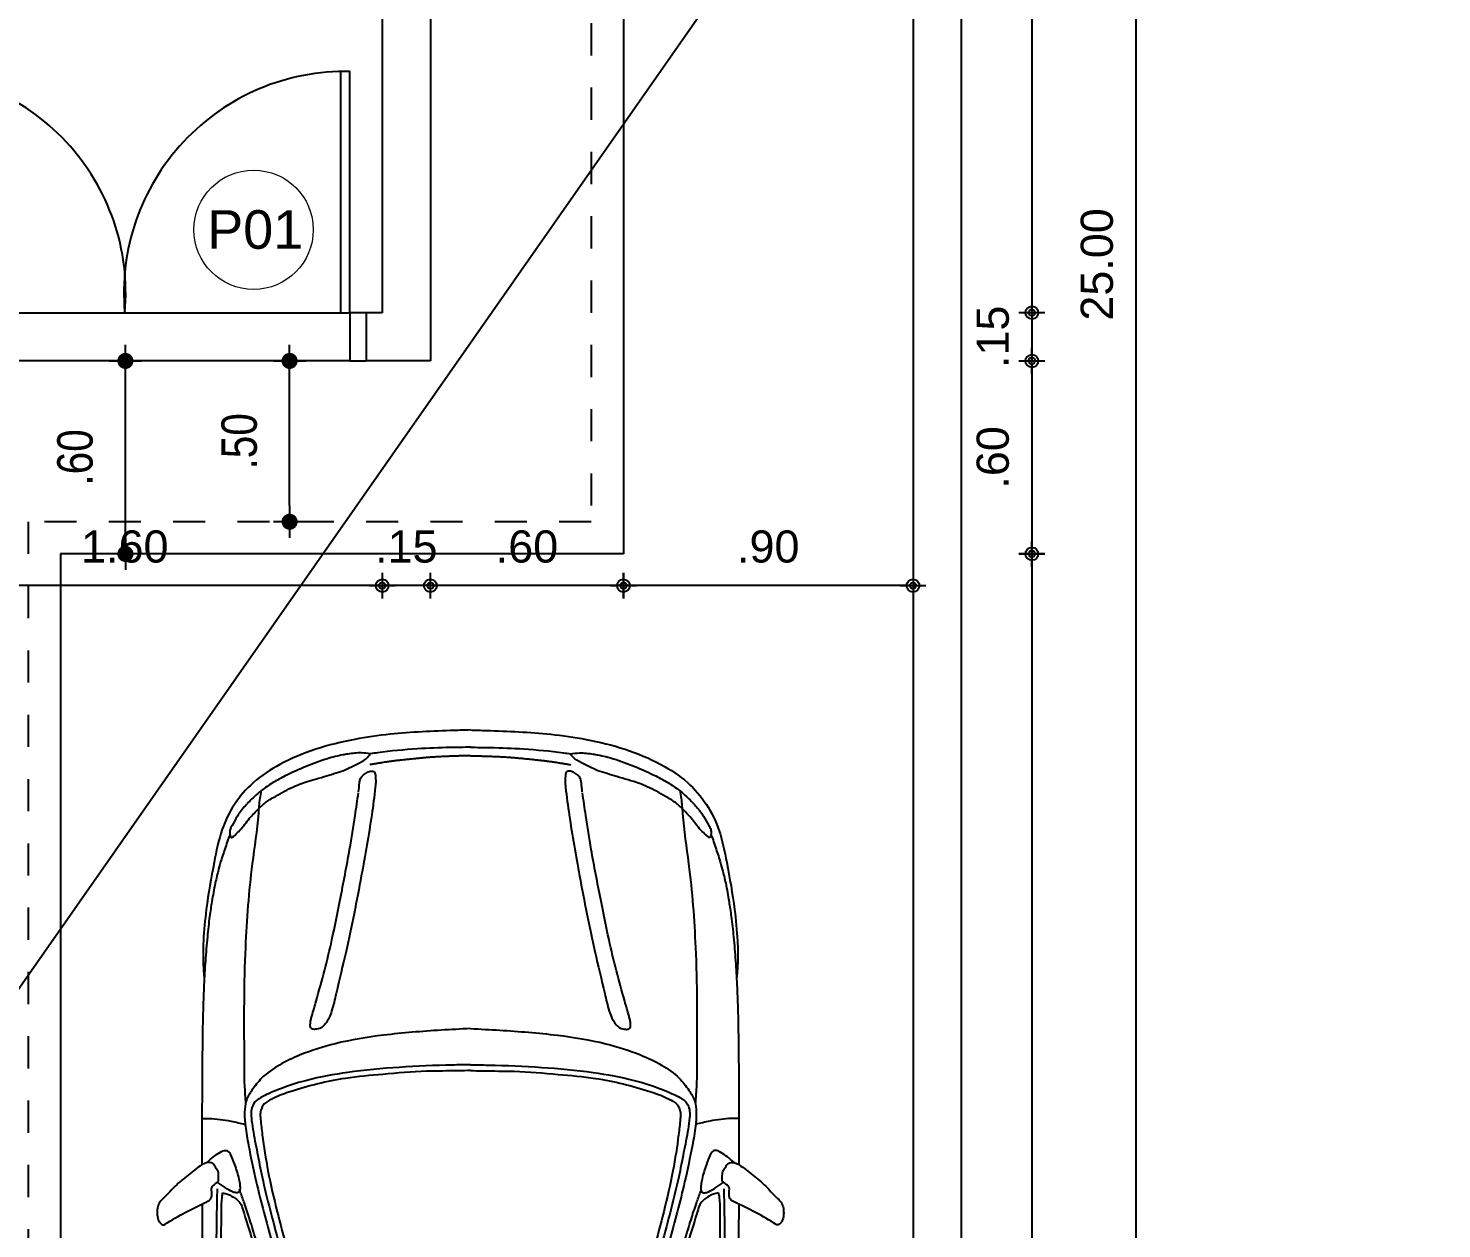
# Model space of a CAD drawing. Header units: millimetres. Extents: x 0 to 5100, y -1 to 1869.
# Drawn here: x 4693.413 to 4697.806, y 984.2 to 987.933 of the extents above; entities that cross this region are included whole.
import ezdxf
from ezdxf.enums import TextEntityAlignment as Align

# ---------------------------------------------------------------- set-up
doc = ezdxf.new("R2010")
doc.units = ezdxf.units.MM
doc.header["$LTSCALE"] = 20
doc.linetypes.add('HIDDEN', pattern=[0.375, 0.25, -0.125])
for name, color, linetype in [('A-PEN-08', 8, 'Continuous'), ('A-PEN-C', 4, 'Continuous'), ('Calçada', 1, 'Continuous'), ('COTA', 7, 'Continuous'), ('COTAS', 7, 'Continuous'), ('MÓVEIS', 233, 'Continuous'), ('PAREDE2.5', 5, 'Continuous'), ('portas', 4, 'Continuous')]:
    doc.layers.add(name, color=color, linetype=linetype)
doc.layers.add('BLOCOS', color=4, linetype='Continuous', lineweight=9)
doc.styles.add('CARIMBO_DADOS', font='arial.ttf', dxfattribs={"height": 0.1})
doc.styles.add('F2', font='ARIALN.TTF')
doc.styles.add('REGUA80', font='arial.ttf', dxfattribs={"height": 1})
doc.styles.get("Standard").update_dxf_attribs({"font": 'arial.ttf'})
doc.dimstyles.new('ARQUITETURA', dxfattribs={"dimtxt": 0.11, "dimasz": 0.05, "dimexe": 0.1, "dimexo": 0, "dimgap": 0.1, "dimtad": 1, "dimzin": 5, "dimdsep": 46, "dimtxsty": 'F2', "dimblk": 'COTA', "dimcen": 0, "dimse1": 1, "dimse2": 1, "dimadec": 0, "dimazin": 0, "dimtfac": 2, "dimtix": 1, "dimtmove": 2, "dimatfit": 3, "dimldrblk": 'COTA', "dimfxl": 1, "dimtolj": 1, "dimtzin": 5, "dimarcsym": 0})
doc.dimstyles.get("Standard").update_dxf_attribs({"dimtxt": 0.18, "dimasz": 0.18, "dimexe": 0.18, "dimexo": 0.0625, "dimgap": 0.09, "dimtad": 0, "dimtih": 1, "dimtoh": 1, "dimdec": 4, "dimzin": 0, "dimdsep": 46, "dimtxsty": 'Standard', "dimcen": 0.09, "dimadec": 0, "dimazin": 0, "dimtfac": 1, "dimtdec": 4, "dimtofl": 0, "dimtmove": 0, "dimatfit": 3, "dimfxl": 1, "dimtolj": 1, "dimtzin": 0, "dimarcsym": 0})

# ---------------------------------------------------------------- blocks, each defined once
blk = doc.blocks.new('A$C39831F06')
at = {"layer": 'MÓVEIS', "color": 4, "linetype": 'Continuous'}
for points in [[(1.4031, 1.7555), (1.414, 1.7694), (1.4207, 1.776), (1.4366, 1.7769), (1.4495, 1.7769), (1.4595, 1.781), (1.4671, 1.7923), (1.5377, 1.923), (1.539, 1.9255), (1.539, 1.9289), (1.5331, 1.9372), (1.5231, 1.9431), (1.5022, 1.9464), (1.4825, 1.9443), (1.4683, 1.9381), (1.4529, 1.9234), (1.4186, 1.8905), (1.3839, 1.8504), (1.3526, 1.8082), (1.3459, 1.7944), (1.348, 1.7739), (1.3597, 1.7652), (1.3735, 1.7572), (1.3902, 1.7556), (1.4031, 1.7555)], [(0.0743, 1.2835), (0.0716, 1.3114), (0.075, 1.3541), (0.0776, 1.3692), (0.0897, 1.4174), (0.1139, 1.4838), (0.1432, 1.5489), (0.1639, 1.5865), (0.1881, 1.6226), (0.2075, 1.645), (0.2356, 1.6722), (0.268, 1.6972), (0.2969, 1.7136), (0.3094, 1.7196), (0.3215, 1.7209), (0.3311, 1.7189), (0.3342, 1.7163), (0.3327, 1.7114), (0.3267, 1.7045), (0.3118, 1.6892), (0.2932, 1.6737), (0.2744, 1.6591), (0.2594, 1.6454), (0.2465, 1.633), (0.2365, 1.6226), (0.2166, 1.5962), (0.2065, 1.5789), (0.1907, 1.551), (0.1765, 1.5222), (0.1665, 1.498), (0.145, 1.4273), (0.1359, 1.3975), (0.1268, 1.3691), (0.1152, 1.3428), (0.1025, 1.318), (0.0839, 1.2911), (0.074, 1.2839)], [(0.1929, 1.3203), (0.1649, 1.3175), (0.1544, 1.3154), (0.1425, 1.3084), (0.1334, 1.2958), (0.1279, 1.2839), (0.1313, 1.2713), (0.1446, 1.2678), (0.1593, 1.2671), (0.1782, 1.2685), (0.2643, 1.2797), (0.4532, 1.3119), (0.6889, 1.3594), (0.8196, 1.3902), (0.8742, 1.4042), (0.8957, 1.4125), (0.9092, 1.4203), (0.9231, 1.4328), (0.9285, 1.4413), (0.9301, 1.451), (0.9301, 1.4643), (0.9259, 1.4692), (0.9154, 1.4706), (0.9027, 1.469), (0.8896, 1.4657), (0.8434, 1.4524), (0.6531, 1.4035), (0.5273, 1.3776), (0.3713, 1.3482), (0.2664, 1.3315), (0.1951, 1.3208)], [(0.0743, 0.662), (0.0716, 0.6341), (0.075, 0.5914), (0.0776, 0.5763), (0.0897, 0.5281), (0.1139, 0.4617), (0.1432, 0.3966), (0.1639, 0.359), (0.1881, 0.3229), (0.2075, 0.3005), (0.2356, 0.2733), (0.268, 0.2483), (0.2969, 0.2319), (0.3094, 0.2259), (0.3215, 0.2246), (0.3311, 0.2266), (0.3342, 0.2293), (0.3327, 0.2341), (0.3267, 0.241), (0.3118, 0.2563), (0.2932, 0.2718), (0.2744, 0.2864), (0.2594, 0.3001), (0.2465, 0.3125), (0.2365, 0.3229), (0.2166, 0.3493), (0.2065, 0.3666), (0.1907, 0.3945), (0.1765, 0.4233), (0.1665, 0.4475), (0.145, 0.5182), (0.1359, 0.548), (0.1268, 0.5764), (0.1152, 0.6027), (0.1025, 0.6275), (0.0839, 0.6544), (0.074, 0.6616)], [(0.1929, 0.6252), (0.1649, 0.628), (0.1544, 0.6301), (0.1425, 0.6371), (0.1334, 0.6497), (0.1279, 0.6616), (0.1313, 0.6742), (0.1446, 0.6777), (0.1593, 0.6784), (0.1782, 0.677), (0.2643, 0.6658), (0.4532, 0.6336), (0.6889, 0.5861), (0.8196, 0.5553), (0.8742, 0.5414), (0.8957, 0.533), (0.9092, 0.5252), (0.9231, 0.5127), (0.9285, 0.5042), (0.9301, 0.4945), (0.9301, 0.4812), (0.9259, 0.4764), (0.9154, 0.475), (0.9027, 0.4765), (0.8896, 0.4799), (0.8434, 0.4931), (0.6531, 0.5421), (0.5273, 0.5679), (0.3713, 0.5973), (0.2664, 0.6141), (0.1951, 0.6247)], [(1.4031, 0.19), (1.414, 0.1762), (1.4207, 0.1695), (1.4366, 0.1686), (1.4495, 0.1686), (1.4595, 0.1645), (1.4671, 0.1532), (1.5377, 0.0225), (1.539, 0.02), (1.539, 0.0166), (1.5331, 0.0083), (1.5231, 0.0024), (1.5022, -0.0009), (1.4825, 0.0012), (1.4683, 0.0075), (1.4529, 0.0221), (1.4186, 0.0551), (1.3839, 0.0952), (1.3526, 0.1373), (1.3459, 0.1511), (1.348, 0.1716), (1.3597, 0.1803), (1.3735, 0.1883), (1.3902, 0.1899), (1.4031, 0.19)]]:
    blk.add_spline(points, degree=3, dxfattribs=at)
for points, knots in [([(0, 0.9728), (0.0006, 0.9895), (0.0033, 1.0728), (0.0078, 1.1933), (0.0287, 1.337), (0.0564, 1.4531), (0.1009, 1.5601), (0.158, 1.6477), (0.2285, 1.7087), (0.3139, 1.7504), (0.4258, 1.7725), (0.5414, 1.7931), (0.6444, 1.803), (0.7152, 1.8048), (0.7532, 1.802), (0.77, 1.8007)], [0.02204, 0.02204, 0.02204, 0.02204, 0.08847, 0.352239, 0.498864, 0.663494, 0.823694, 0.955883, 1.073879, 1.188235, 1.328115, 1.52388, 1.653638, 1.737566, 1.804286, 1.804286, 1.804286, 1.804286]), ([(0.3264, 1.7204), (0.3297, 1.7219), (0.3404, 1.7267), (0.3663, 1.7342), (0.3981, 1.7462), (0.4375, 1.7568), (0.481, 1.7676), (0.53, 1.7761), (0.5855, 1.7846), (0.647, 1.7911), (0.7181, 1.797), (0.7919, 1.8011), (0.8624, 1.8038), (0.9323, 1.8055), (1.0142, 1.8063), (1.128, 1.8072), (1.2444, 1.8072), (1.325, 1.8073), (1.352, 1.8073)], [0.004395, 0.004395, 0.004395, 0.004395, 0.01865, 0.050779, 0.111246, 0.153254, 0.212153, 0.2886, 0.350207, 0.434654, 0.53371, 0.632638, 0.72757, 0.812946, 0.909848, 1.05186, 1.263979, 1.370999, 1.370999, 1.370999, 1.370999]), ([(1.208, 1.8072), (1.2078, 1.7998), (1.2077, 1.7695), (1.2142, 1.7244), (1.2229, 1.6875), (1.2265, 1.6729)], [0.0519778, 0.0519778, 0.0519778, 0.0519778, 0.0814405, 0.1719525, 0.2315566, 0.2315566, 0.2315566, 0.2315566]), ([(1.4741, 1.8067), (1.4972, 1.8066), (1.5878, 1.8061), (1.8181, 1.8063), (2.2801, 1.8098), (2.7737, 1.8046), (3.1668, 1.8183), (3.3461, 1.8098), (3.4553, 1.803), (3.5362, 1.7783), (3.5892, 1.7441), (3.6365, 1.6964), (3.6679, 1.614), (3.6951, 1.5087), (3.715, 1.3877), (3.7306, 1.2475), (3.7372, 1.1085), (3.7381, 1.0146), (3.7384, 0.9728)], [1.532241, 1.532241, 1.532241, 1.532241, 1.623906, 1.890997, 2.444728, 3.45404, 3.847101, 4.001413, 4.165196, 4.279864, 4.33083, 4.414174, 4.540788, 4.673279, 4.846267, 5.025482, 5.231917, 5.397513, 5.397513, 5.397513, 5.397513]), ([(1.3455, 1.7928), (1.3437, 1.7906), (1.3364, 1.782), (1.3236, 1.7674), (1.3128, 1.7511), (1.3075, 1.7386), (1.3069, 1.7292), (1.3133, 1.7218), (1.3286, 1.7149), (1.3557, 1.7039), (1.3868, 1.6945), (1.4135, 1.6891), (1.427, 1.6885), (1.4393, 1.6914), (1.4395, 1.7027), (1.4351, 1.7173), (1.4222, 1.7363), (1.4119, 1.7518), (1.4065, 1.7599)], [0.0088358, 0.0088358, 0.0088358, 0.0088358, 0.0198161, 0.053601, 0.0858035, 0.0966397, 0.1074191, 0.1209932, 0.1317796, 0.1741989, 0.2364385, 0.2609589, 0.2806319, 0.2922977, 0.3038688, 0.3189415, 0.3541848, 0.392839, 0.392839, 0.392839, 0.392839]), ([(1.4266, 1.7601), (1.4348, 1.7603), (1.4683, 1.7613), (1.565, 1.7625), (1.7348, 1.7653), (1.9598, 1.7639), (2.199, 1.7652), (2.4316, 1.7618), (2.6575, 1.7601), (2.8395, 1.7564), (2.9632, 1.7531), (3.0188, 1.7492), (3.0462, 1.7256), (3.0254, 1.6978), (3.0009, 1.681), (2.9666, 1.6572), (2.922, 1.6302), (2.8733, 1.6016), (2.8311, 1.581), (2.8022, 1.5688), (2.7758, 1.5582), (2.7507, 1.5528), (2.7295, 1.5496), (2.7085, 1.5491), (2.6748, 1.5479), (2.6313, 1.547), (2.5782, 1.5471), (2.5153, 1.5475), (2.4458, 1.5479), (2.3828, 1.5493), (2.3237, 1.5513), (2.258, 1.5518), (2.1761, 1.5546), (2.0912, 1.5573), (2.0055, 1.5604), (1.9269, 1.5647), (1.8635, 1.5672), (1.8175, 1.5734), (1.7815, 1.58), (1.7396, 1.5918), (1.6909, 1.608), (1.6373, 1.6238), (1.5807, 1.6408), (1.5259, 1.6572), (1.4771, 1.6731), (1.4469, 1.684), (1.4337, 1.6892), (1.432, 1.6898)], [0.016225, 0.016225, 0.016225, 0.016225, 0.048768, 0.148649, 0.399455, 0.721452, 1.040354, 1.346887, 1.642979, 1.935367, 2.06822, 2.132517, 2.157039, 2.188869, 2.242898, 2.284108, 2.351535, 2.450516, 2.507446, 2.537575, 2.574619, 2.620009, 2.638988, 2.659259, 2.70327, 2.772409, 2.831666, 2.913827, 3.021546, 3.106984, 3.163285, 3.255932, 3.367419, 3.487813, 3.592344, 3.707224, 3.799528, 3.843668, 3.891049, 3.9443, 4.016063, 4.094106, 4.165982, 4.24991, 4.320665, 4.369477, 4.376898, 4.376898, 4.376898, 4.376898]), ([(1.4394, 1.7434), (1.444, 1.7444), (1.4616, 1.7478), (1.5381, 1.7476), (1.6584, 1.7504), (1.8616, 1.7511), (2.0175, 1.7503), (2.1026, 1.7502)], [0.0107846, 0.0107846, 0.0107846, 0.0107846, 0.0291315, 0.0805713, 0.2677321, 0.5534025, 0.8851576, 0.8851576, 0.8851576, 0.8851576]), ([(1.4394, 1.7434), (1.4398, 1.7406), (1.4422, 1.7285), (1.4502, 1.7127), (1.4609, 1.6974), (1.4732, 1.6858), (1.5172, 1.6726), (1.6017, 1.6449), (1.6977, 1.622), (1.7672, 1.5988), (1.8072, 1.5905), (1.8485, 1.5862), (1.9094, 1.5816), (1.9848, 1.5774), (2.0738, 1.5727), (2.1491, 1.5686), (2.1978, 1.568), (2.2144, 1.5678)], [0.01621, 0.01621, 0.01621, 0.01621, 0.027452, 0.065135, 0.084552, 0.101745, 0.130663, 0.271161, 0.449297, 0.519339, 0.561636, 0.610534, 0.683602, 0.803795, 0.909645, 1.036895, 1.102484, 1.102484, 1.102484, 1.102484]), ([(0.1887, 1.6233), (0.1966, 1.625), (0.2199, 1.6294), (0.2966, 1.6335), (0.45, 1.6581), (0.6454, 1.6726), (0.8464, 1.6775), (0.9945, 1.6761), (1.0912, 1.6769), (1.1327, 1.6735), (1.1465, 1.6729), (1.1559, 1.6721), (1.1619, 1.6715)], [0.025298, 0.025298, 0.025298, 0.025298, 0.05729, 0.119342, 0.328736, 0.672579, 0.894559, 1.124896, 1.259756, 1.276855, 1.290078, 1.31425, 1.31425, 1.31425, 1.31425]), ([(0.9285, 0.9728), (0.9301, 1.0031), (0.9349, 1.0933), (0.9459, 1.2342), (0.9695, 1.3814), (1.0035, 1.4895), (1.0397, 1.5663), (1.0759, 1.619), (1.117, 1.6504), (1.1517, 1.6721), (1.1913, 1.6758), (1.2373, 1.6726), (1.31, 1.6594), (1.4305, 1.6343), (1.574, 1.5953), (1.6857, 1.5652), (1.7398, 1.5497), (1.7538, 1.5461), (1.7649, 1.5394), (1.7707, 1.5296), (1.773, 1.5194), (1.7724, 1.5109), (1.7665, 1.4939), (1.7549, 1.453), (1.7369, 1.3855), (1.7211, 1.306), (1.7097, 1.2349), (1.7015, 1.1638), (1.6953, 1.0862), (1.6924, 1.0188), (1.6911, 0.9807), (1.6908, 0.9728)], [0.022944, 0.022944, 0.022944, 0.022944, 0.143218, 0.380859, 0.582525, 0.732774, 0.827726, 0.918638, 0.981946, 1.032449, 1.077426, 1.136349, 1.215298, 1.369673, 1.624215, 1.803981, 1.828006, 1.847133, 1.861137, 1.878152, 1.890467, 1.902235, 1.911424, 1.961643, 2.070388, 2.188282, 2.282664, 2.355334, 2.47183, 2.591011, 2.622656, 2.622656, 2.622656, 2.622656]), ([(1.0412, 0.9728), (1.0414, 0.9914), (1.0423, 1.0653), (1.0476, 1.1927), (1.0619, 1.344), (1.0847, 1.4744), (1.1156, 1.5659), (1.1389, 1.6184), (1.1539, 1.6409), (1.1672, 1.6499), (1.1851, 1.6553), (1.2111, 1.6536), (1.2541, 1.6475), (1.3152, 1.635), (1.3991, 1.619), (1.4935, 1.5954), (1.5989, 1.5674), (1.6787, 1.5463), (1.7289, 1.5308), (1.7454, 1.5267), (1.757, 1.522), (1.759, 1.5125), (1.7578, 1.5008), (1.7501, 1.4772), (1.7398, 1.4453), (1.7237, 1.3907), (1.7089, 1.3247), (1.6946, 1.2465), (1.686, 1.1656), (1.6799, 1.0988), (1.6759, 1.0322), (1.6754, 0.9965), (1.6751, 0.9728)], [0.037234, 0.037234, 0.037234, 0.037234, 0.110981, 0.329974, 0.542177, 0.713036, 0.852921, 0.92347, 0.940577, 0.958871, 0.985943, 1.013033, 1.060946, 1.158417, 1.260048, 1.39895, 1.543866, 1.692054, 1.726833, 1.750558, 1.760928, 1.773332, 1.784734, 1.808335, 1.870489, 1.918206, 2.033811, 2.138074, 2.23324, 2.355998, 2.403538, 2.49755, 2.49755, 2.49755, 2.49755]), ([(1.059, 0.9728), (1.0594, 0.9853), (1.0606, 1.0308), (1.0602, 1.1218), (1.0704, 1.2387), (1.0801, 1.3521), (1.0995, 1.4472), (1.1206, 1.5212), (1.1384, 1.5731), (1.1531, 1.5999), (1.1617, 1.6144), (1.1751, 1.622), (1.1915, 1.6267), (1.2199, 1.6245), (1.2801, 1.6173), (1.3767, 1.6025), (1.533, 1.5661), (1.6509, 1.5328), (1.7269, 1.5112)], [0.028825, 0.028825, 0.028825, 0.028825, 0.078622, 0.208939, 0.389307, 0.543252, 0.659264, 0.773195, 0.848489, 0.875036, 0.894973, 0.913705, 0.934328, 0.961739, 1.025298, 1.17569, 1.347812, 1.660934, 1.660934, 1.660934, 1.660934]), ([(0.0539, 0.9728), (0.0541, 0.9935), (0.0548, 1.0485), (0.0581, 1.145), (0.0663, 1.228), (0.073, 1.2765), (0.074, 1.2839)], [0.0070111, 0.0070111, 0.0070111, 0.0070111, 0.0891796, 0.2250349, 0.389513, 0.419064, 0.419064, 0.419064, 0.419064]), ([(0, 0.9728), (0.0006, 0.956), (0.0033, 0.8727), (0.0078, 0.7522), (0.0287, 0.6085), (0.0564, 0.4924), (0.1009, 0.3854), (0.158, 0.2978), (0.2285, 0.2368), (0.3139, 0.1952), (0.4258, 0.173), (0.5414, 0.1524), (0.6444, 0.1425), (0.7152, 0.1407), (0.7532, 0.1436), (0.77, 0.1448)], [0.02204, 0.02204, 0.02204, 0.02204, 0.08847, 0.352239, 0.498864, 0.663494, 0.823694, 0.955883, 1.073879, 1.188235, 1.328115, 1.52388, 1.653638, 1.737566, 1.804286, 1.804286, 1.804286, 1.804286]), ([(0.0539, 0.9728), (0.0541, 0.952), (0.0548, 0.897), (0.0581, 0.8005), (0.0663, 0.7175), (0.073, 0.669), (0.074, 0.6616)], [0.0070111, 0.0070111, 0.0070111, 0.0070111, 0.0891796, 0.2250349, 0.389513, 0.419064, 0.419064, 0.419064, 0.419064]), ([(0.9285, 0.9728), (0.9301, 0.9424), (0.9349, 0.8522), (0.9459, 0.7114), (0.9695, 0.5641), (1.0035, 0.456), (1.0397, 0.3793), (1.0759, 0.3265), (1.117, 0.2951), (1.1517, 0.2734), (1.1913, 0.2697), (1.2373, 0.2729), (1.31, 0.2861), (1.4305, 0.3113), (1.574, 0.3502), (1.6857, 0.3803), (1.7398, 0.3958), (1.7538, 0.3994), (1.7649, 0.4061), (1.7707, 0.4159), (1.773, 0.4261), (1.7724, 0.4346), (1.7665, 0.4517), (1.7549, 0.4925), (1.7369, 0.56), (1.7211, 0.6395), (1.7097, 0.7106), (1.7015, 0.7817), (1.6953, 0.8593), (1.6924, 0.9267), (1.6911, 0.9648), (1.6908, 0.9728)], [0.022944, 0.022944, 0.022944, 0.022944, 0.143218, 0.380859, 0.582525, 0.732774, 0.827726, 0.918638, 0.981946, 1.032449, 1.077426, 1.136349, 1.215298, 1.369673, 1.624215, 1.803981, 1.828006, 1.847133, 1.861137, 1.878152, 1.890467, 1.902235, 1.911424, 1.961643, 2.070388, 2.188282, 2.282664, 2.355334, 2.47183, 2.591011, 2.622656, 2.622656, 2.622656, 2.622656]), ([(1.0412, 0.9728), (1.0414, 0.9541), (1.0423, 0.8803), (1.0476, 0.7528), (1.0619, 0.6015), (1.0847, 0.4711), (1.1156, 0.3796), (1.1389, 0.3271), (1.1539, 0.3046), (1.1672, 0.2956), (1.1851, 0.2902), (1.2111, 0.2919), (1.2541, 0.298), (1.3152, 0.3105), (1.3991, 0.3265), (1.4935, 0.3501), (1.5989, 0.3781), (1.6787, 0.3992), (1.7289, 0.4148), (1.7454, 0.4188), (1.757, 0.4235), (1.759, 0.433), (1.7578, 0.4447), (1.7501, 0.4683), (1.7398, 0.5002), (1.7237, 0.5549), (1.7089, 0.6208), (1.6946, 0.6991), (1.686, 0.78), (1.6799, 0.8467), (1.6759, 0.9133), (1.6754, 0.949), (1.6751, 0.9728)], [0.037234, 0.037234, 0.037234, 0.037234, 0.110981, 0.329974, 0.542177, 0.713036, 0.852921, 0.92347, 0.940577, 0.958871, 0.985943, 1.013033, 1.060946, 1.158417, 1.260048, 1.39895, 1.543866, 1.692054, 1.726833, 1.750558, 1.760928, 1.773332, 1.784734, 1.808335, 1.870489, 1.918206, 2.033811, 2.138074, 2.23324, 2.355998, 2.403538, 2.49755, 2.49755, 2.49755, 2.49755]), ([(1.059, 0.9728), (1.0594, 0.9602), (1.0606, 0.9147), (1.0602, 0.8237), (1.0704, 0.7068), (1.0801, 0.5934), (1.0995, 0.4983), (1.1206, 0.4243), (1.1384, 0.3724), (1.1531, 0.3456), (1.1617, 0.3311), (1.1751, 0.3235), (1.1915, 0.3188), (1.2199, 0.321), (1.2801, 0.3282), (1.3767, 0.343), (1.533, 0.3795), (1.6509, 0.4127), (1.7269, 0.4343)], [0.028825, 0.028825, 0.028825, 0.028825, 0.078622, 0.208939, 0.389307, 0.543252, 0.659264, 0.773195, 0.848489, 0.875036, 0.894973, 0.913705, 0.934328, 0.961739, 1.025298, 1.17569, 1.347812, 1.660934, 1.660934, 1.660934, 1.660934]), ([(1.4741, 0.1388), (1.4972, 0.1389), (1.5878, 0.1394), (1.8181, 0.1392), (2.2801, 0.1357), (2.7737, 0.1409), (3.1668, 0.1272), (3.3461, 0.1357), (3.4553, 0.1425), (3.5362, 0.1672), (3.5892, 0.2014), (3.6365, 0.2491), (3.6679, 0.3315), (3.6951, 0.4368), (3.715, 0.5578), (3.7306, 0.698), (3.7372, 0.8371), (3.7381, 0.931), (3.7384, 0.9728)], [1.532241, 1.532241, 1.532241, 1.532241, 1.623906, 1.890997, 2.444728, 3.45404, 3.847101, 4.001413, 4.165196, 4.279864, 4.33083, 4.414174, 4.540788, 4.673279, 4.846267, 5.025482, 5.231917, 5.397513, 5.397513, 5.397513, 5.397513]), ([(1.4741, 0.1388), (1.4972, 0.1389), (1.5878, 0.1394), (1.8181, 0.1392), (2.2801, 0.1357), (2.7737, 0.1409), (3.1668, 0.1272), (3.3461, 0.1357), (3.4553, 0.1425), (3.5362, 0.1672), (3.5892, 0.2014), (3.6365, 0.2491), (3.6679, 0.3315), (3.6951, 0.4368), (3.715, 0.5578), (3.7306, 0.698), (3.7372, 0.8371), (3.7381, 0.931), (3.7384, 0.9728)], [1.532241, 1.532241, 1.532241, 1.532241, 1.623906, 1.890997, 2.444728, 3.45404, 3.847101, 4.001413, 4.165196, 4.279864, 4.33083, 4.414174, 4.540788, 4.673279, 4.846267, 5.025482, 5.231917, 5.397513, 5.397513, 5.397513, 5.397513]), ([(1.4266, 0.1854), (1.4348, 0.1852), (1.4683, 0.1842), (1.565, 0.183), (1.7348, 0.1802), (1.9598, 0.1816), (2.199, 0.1803), (2.4316, 0.1837), (2.6575, 0.1854), (2.8395, 0.1891), (2.9632, 0.1925), (3.0188, 0.1963), (3.0462, 0.2199), (3.0254, 0.2478), (3.0009, 0.2645), (2.9666, 0.2883), (2.922, 0.3153), (2.8733, 0.3439), (2.8311, 0.3645), (2.8022, 0.3768), (2.7758, 0.3873), (2.7507, 0.3927), (2.7295, 0.3959), (2.7085, 0.3964), (2.6748, 0.3976), (2.6313, 0.3986), (2.5782, 0.3984), (2.5153, 0.398), (2.4458, 0.3976), (2.3828, 0.3962), (2.3237, 0.3942), (2.258, 0.3937), (2.1761, 0.3909), (2.0912, 0.3882), (2.0055, 0.3852), (1.9269, 0.3808), (1.8635, 0.3784), (1.8175, 0.3721), (1.7815, 0.3655), (1.7396, 0.3537), (1.6909, 0.3376), (1.6373, 0.3218), (1.5807, 0.3047), (1.5259, 0.2883), (1.4771, 0.2724), (1.4457, 0.2611), (1.4312, 0.2554), (1.4282, 0.2542)], [0.016225, 0.016225, 0.016225, 0.016225, 0.048768, 0.148649, 0.399455, 0.721452, 1.040354, 1.346887, 1.642979, 1.935367, 2.06822, 2.132517, 2.157039, 2.188869, 2.242898, 2.284108, 2.351535, 2.450516, 2.507446, 2.537575, 2.574619, 2.620009, 2.638988, 2.659259, 2.70327, 2.772409, 2.831666, 2.913827, 3.021546, 3.106984, 3.163285, 3.255932, 3.367419, 3.487813, 3.592344, 3.707224, 3.799528, 3.843668, 3.891049, 3.9443, 4.016063, 4.094106, 4.165982, 4.24991, 4.320665, 4.369477, 4.382226, 4.382226, 4.382226, 4.382226]), ([(1.4394, 0.2022), (1.4398, 0.205), (1.4422, 0.217), (1.4502, 0.2328), (1.4609, 0.2481), (1.4732, 0.2598), (1.5172, 0.2729), (1.6017, 0.3006), (1.6977, 0.3235), (1.7672, 0.3467), (1.8072, 0.355), (1.8485, 0.3593), (1.9094, 0.3639), (1.9848, 0.3681), (2.0738, 0.3729), (2.1491, 0.3769), (2.1978, 0.3776), (2.2144, 0.3777)], [0.01621, 0.01621, 0.01621, 0.01621, 0.027452, 0.065135, 0.084552, 0.101745, 0.130663, 0.271161, 0.449297, 0.519339, 0.561636, 0.610534, 0.683602, 0.803795, 0.909645, 1.036895, 1.102484, 1.102484, 1.102484, 1.102484]), ([(0.1887, 0.3222), (0.1966, 0.3205), (0.2199, 0.3161), (0.2966, 0.312), (0.45, 0.2874), (0.6454, 0.2729), (0.8464, 0.268), (0.9945, 0.2694), (1.0912, 0.2686), (1.1327, 0.272), (1.1465, 0.2726), (1.1559, 0.2734), (1.1619, 0.274)], [0.025298, 0.025298, 0.025298, 0.025298, 0.05729, 0.119342, 0.328736, 0.672579, 0.894559, 1.124896, 1.259756, 1.276855, 1.290078, 1.31425, 1.31425, 1.31425, 1.31425]), ([(1.208, 0.1383), (1.2078, 0.1457), (1.2077, 0.176), (1.2142, 0.2211), (1.2229, 0.258), (1.2265, 0.2726)], [0.0519778, 0.0519778, 0.0519778, 0.0519778, 0.0814405, 0.1719525, 0.2315566, 0.2315566, 0.2315566, 0.2315566]), ([(0.3234, 0.2265), (0.3276, 0.2245), (0.3393, 0.2191), (0.3663, 0.2113), (0.3981, 0.1993), (0.4375, 0.1887), (0.481, 0.178), (0.53, 0.1694), (0.5855, 0.1609), (0.647, 0.1544), (0.7181, 0.1485), (0.7919, 0.1444), (0.8624, 0.1417), (0.9323, 0.1401), (1.0142, 0.1392), (1.128, 0.1383), (1.2444, 0.1383), (1.325, 0.1382), (1.352, 0.1382)], [0, 0, 0, 0, 0.01865, 0.050779, 0.111246, 0.153254, 0.212153, 0.2886, 0.350207, 0.434654, 0.53371, 0.632638, 0.72757, 0.812946, 0.909848, 1.05186, 1.263979, 1.370999, 1.370999, 1.370999, 1.370999]), ([(1.3455, 0.1528), (1.3437, 0.1549), (1.3364, 0.1635), (1.3236, 0.1781), (1.3128, 0.1944), (1.3075, 0.2069), (1.3069, 0.2163), (1.3133, 0.2237), (1.3286, 0.2306), (1.3557, 0.2416), (1.3868, 0.251), (1.4135, 0.2564), (1.427, 0.257), (1.4393, 0.2541), (1.4395, 0.2428), (1.4351, 0.2282), (1.4222, 0.2092), (1.4119, 0.1937), (1.4065, 0.1857)], [0.0088358, 0.0088358, 0.0088358, 0.0088358, 0.0198161, 0.053601, 0.0858035, 0.0966397, 0.1074191, 0.1209932, 0.1317796, 0.1741989, 0.2364385, 0.2609589, 0.2806319, 0.2922977, 0.3038688, 0.3189415, 0.3541848, 0.392839, 0.392839, 0.392839, 0.392839]), ([(1.4394, 0.2022), (1.444, 0.2012), (1.4616, 0.1977), (1.5381, 0.1979), (1.6584, 0.1951), (1.8616, 0.1945), (2.0175, 0.1952), (2.1026, 0.1953)], [0.0107846, 0.0107846, 0.0107846, 0.0107846, 0.0291315, 0.0805713, 0.2677321, 0.5534025, 0.8851576, 0.8851576, 0.8851576, 0.8851576])]:
    blk.add_open_spline(points, degree=3, knots=knots, dxfattribs=at)
for points in [[(0.0804, 0.9728), (0.0808, 1.0069), (0.0819, 1.0332), (0.0838, 1.0916), (0.0886, 1.136), (0.0942, 1.1965), (0.1002, 1.237), (0.1045, 1.2641), (0.1082, 1.2853)], [(0.0804, 0.9728), (0.0808, 0.9386), (0.0819, 0.9123), (0.0838, 0.854), (0.0886, 0.8095), (0.0942, 0.749), (0.1002, 0.7085), (0.1045, 0.6814), (0.1082, 0.6602)]]:
    blk.add_rational_spline(points, [1.0478301127, 1.39806767937, 1, 1.03889459726, 1, 0.999012291467, 1, 1.42404415349, 1], degree=2, knots=[0.0053577, 0.0053577, 0.0053577, 0.0891796, 0.0891796, 0.2250349, 0.2250349, 0.389513, 0.389513, 0.419064, 0.419064, 0.419064], dxfattribs=at)
blk = doc.blocks.new('CIRCULOS')
at = {"layer": 'COTAS'}
for p, q in [((-4, 0), (4, 0)), ((0, 4), (0, -4))]:
    blk.add_line(p, q, dxfattribs=at)
for radius in [2, 1]:
    blk.add_circle((0, 0), radius, dxfattribs=at)
blk = doc.blocks.new('*D168')
at = {"layer": 'PAREDE2.5', "color": 8, "lineweight": -2, "ltscale": 0.05}
blk.add_line((4696.5325, 992.8386), (4696.5325, 987.0586), dxfattribs=at)
at = {"layer": 'PAREDE2.5', "color": 8, "lineweight": -2, "ltscale": 0.05, "xscale": 0.01, "yscale": 0.01, "zscale": 0.01}
for p, rotation in [((4696.5325, 992.8486), 90), ((4696.5325, 987.0486), 270)]:
    blk.add_blockref('CIRCULOS', p, dxfattribs=dict(at, rotation=rotation))
at = {"layer": 'PAREDE2.5', "color": 230, "ltscale": 0.05, "insert": (4696.4115, 989.9486), "char_height": 0.1, "attachment_point": 5, "rotation": 90, "style": 'CARIMBO_DADOS'}
blk.add_mtext('\\A1;5.80', dxfattribs=at)
blk = doc.blocks.new('*D169')
at = {"layer": 'PAREDE2.5', "color": 8, "lineweight": -2, "ltscale": 0.05}
for p, q in [((4696.5325, 987.0586), (4696.5325, 987.0686)), ((4696.5325, 987.0486), (4696.5325, 986.8986)), ((4696.5325, 986.8886), (4696.5325, 986.8786))]:
    blk.add_line(p, q, dxfattribs=at)
at = {"layer": 'PAREDE2.5', "color": 8, "lineweight": -2, "ltscale": 0.05, "xscale": 0.01, "yscale": 0.01, "zscale": 0.01}
for p, rotation in [((4696.5325, 987.0486), 270), ((4696.5325, 986.8986), 90)]:
    blk.add_blockref('CIRCULOS', p, dxfattribs=dict(at, rotation=rotation))
at = {"layer": 'PAREDE2.5', "color": 230, "ltscale": 0.05, "insert": (4696.4115, 986.9736), "char_height": 0.1, "attachment_point": 5, "rotation": 90, "style": 'CARIMBO_DADOS'}
blk.add_mtext('\\A1;.15', dxfattribs=at)
blk = doc.blocks.new('*D134')
at = {"layer": 'PAREDE2.5', "color": 8, "lineweight": -2, "ltscale": 0.05}
blk.add_line((4696.5325, 986.8886), (4696.5325, 986.3086), dxfattribs=at)
at = {"layer": 'PAREDE2.5', "color": 8, "lineweight": -2, "ltscale": 0.05, "xscale": 0.01, "yscale": 0.01, "zscale": 0.01}
for p, rotation in [((4696.5325, 986.8986), 90), ((4696.5325, 986.2986), 270)]:
    blk.add_blockref('CIRCULOS', p, dxfattribs=dict(at, rotation=rotation))
at = {"layer": 'PAREDE2.5', "color": 230, "ltscale": 0.05, "insert": (4696.4115, 986.5986), "char_height": 0.1, "attachment_point": 5, "rotation": 90, "style": 'CARIMBO_DADOS'}
blk.add_mtext('\\A1;.60', dxfattribs=at)
blk = doc.blocks.new('*D170')
at = {"layer": 'PAREDE2.5', "color": 8, "lineweight": -2, "ltscale": 0.05}
blk.add_line((4696.5325, 986.2886), (4696.5325, 975.2586), dxfattribs=at)
at = {"layer": 'PAREDE2.5', "color": 8, "lineweight": -2, "ltscale": 0.05, "xscale": 0.01, "yscale": 0.01, "zscale": 0.01}
for p, rotation in [((4696.5325, 986.2986), 90), ((4696.5325, 975.2486), 270)]:
    blk.add_blockref('CIRCULOS', p, dxfattribs=dict(at, rotation=rotation))
at = {"layer": 'PAREDE2.5', "color": 230, "ltscale": 0.05, "insert": (4696.4115, 980.7736), "char_height": 0.1, "attachment_point": 5, "rotation": 90, "style": 'CARIMBO_DADOS'}
blk.add_mtext('\\A1;11.05', dxfattribs=at)
blk = doc.blocks.new('*D135')
at = {"layer": 'PAREDE2.5', "color": 8, "lineweight": -2, "ltscale": 0.05}
blk.add_line((4696.8562, 974.7086), (4696.8562, 999.6886), dxfattribs=at)
at = {"layer": 'PAREDE2.5', "color": 8, "lineweight": -2, "ltscale": 0.05, "xscale": 0.01, "yscale": 0.01, "zscale": 0.01}
for p, rotation in [((4696.8562, 999.6986), 90), ((4696.8562, 974.6986), 270)]:
    blk.add_blockref('CIRCULOS', p, dxfattribs=dict(at, rotation=rotation))
at = {"layer": 'PAREDE2.5', "color": 230, "ltscale": 0.05, "insert": (4696.7351, 987.1986), "char_height": 0.1, "attachment_point": 5, "rotation": 90, "style": 'CARIMBO_DADOS'}
blk.add_mtext('\\A1;25.00', dxfattribs=at)
blk = doc.blocks.new('*D195')
at = {"layer": 'PAREDE2.5', "color": 8, "lineweight": -2, "ltscale": 0.05}
blk.add_line((4696.1531, 986.1999), (4695.2731, 986.1999), dxfattribs=at)
at = {"layer": 'PAREDE2.5', "color": 8, "lineweight": -2, "ltscale": 0.05, "xscale": 0.01, "yscale": 0.01, "zscale": 0.01, "rotation": 180}
blk.add_blockref('CIRCULOS', (4695.2631, 986.1999), dxfattribs=at)
at = {"layer": 'PAREDE2.5', "color": 8, "lineweight": -2, "ltscale": 0.05, "xscale": 0.01, "yscale": 0.01, "zscale": 0.01}
blk.add_blockref('CIRCULOS', (4696.1631, 986.1999), dxfattribs=at)
at = {"layer": 'PAREDE2.5', "color": 230, "ltscale": 0.05, "insert": (4695.7131, 986.3209), "char_height": 0.1, "attachment_point": 5, "style": 'CARIMBO_DADOS'}
blk.add_mtext('\\A1;.90', dxfattribs=at)
blk = doc.blocks.new('*D196')
at = {"layer": 'PAREDE2.5', "color": 8, "lineweight": -2, "ltscale": 0.05}
blk.add_line((4695.2531, 986.1999), (4694.6731, 986.1999), dxfattribs=at)
at = {"layer": 'PAREDE2.5', "color": 8, "lineweight": -2, "ltscale": 0.05, "xscale": 0.01, "yscale": 0.01, "zscale": 0.01, "rotation": 180}
blk.add_blockref('CIRCULOS', (4694.6631, 986.1999), dxfattribs=at)
at = {"layer": 'PAREDE2.5', "color": 8, "lineweight": -2, "ltscale": 0.05, "xscale": 0.01, "yscale": 0.01, "zscale": 0.01}
blk.add_blockref('CIRCULOS', (4695.2631, 986.1999), dxfattribs=at)
at = {"layer": 'PAREDE2.5', "color": 230, "ltscale": 0.05, "insert": (4694.9631, 986.3209), "char_height": 0.1, "attachment_point": 5, "style": 'CARIMBO_DADOS'}
blk.add_mtext('\\A1;.60', dxfattribs=at)
blk = doc.blocks.new('*D138')
at = {"layer": 'PAREDE2.5', "color": 8, "lineweight": -2, "ltscale": 0.05}
for p, q in [((4694.5031, 986.1999), (4694.4931, 986.1999)), ((4694.6631, 986.1999), (4694.5131, 986.1999)), ((4694.6731, 986.1999), (4694.6831, 986.1999))]:
    blk.add_line(p, q, dxfattribs=at)
at = {"layer": 'PAREDE2.5', "color": 8, "lineweight": -2, "ltscale": 0.05, "xscale": 0.01, "yscale": 0.01, "zscale": 0.01}
blk.add_blockref('CIRCULOS', (4694.5131, 986.1999), dxfattribs=at)
at = {"layer": 'PAREDE2.5', "color": 8, "lineweight": -2, "ltscale": 0.05, "xscale": 0.01, "yscale": 0.01, "zscale": 0.01, "rotation": 180}
blk.add_blockref('CIRCULOS', (4694.6631, 986.1999), dxfattribs=at)
at = {"layer": 'PAREDE2.5', "color": 230, "ltscale": 0.05, "insert": (4694.5881, 986.3209), "char_height": 0.1, "attachment_point": 5, "style": 'CARIMBO_DADOS'}
blk.add_mtext('\\A1;.15', dxfattribs=at)
blk = doc.blocks.new('*D197')
at = {"layer": 'PAREDE2.5', "color": 8, "lineweight": -2, "ltscale": 0.05}
blk.add_line((4694.5031, 986.1999), (4692.9231, 986.1999), dxfattribs=at)
at = {"layer": 'PAREDE2.5', "color": 8, "lineweight": -2, "ltscale": 0.05, "xscale": 0.01, "yscale": 0.01, "zscale": 0.01, "rotation": 180}
blk.add_blockref('CIRCULOS', (4692.9131, 986.1999), dxfattribs=at)
at = {"layer": 'PAREDE2.5', "color": 8, "lineweight": -2, "ltscale": 0.05, "xscale": 0.01, "yscale": 0.01, "zscale": 0.01}
blk.add_blockref('CIRCULOS', (4694.5131, 986.1999), dxfattribs=at)
at = {"layer": 'PAREDE2.5', "color": 230, "ltscale": 0.05, "insert": (4693.7131, 986.3209), "char_height": 0.1, "attachment_point": 5, "style": 'CARIMBO_DADOS'}
blk.add_mtext('\\A1;1.60', dxfattribs=at)
blk = doc.blocks.new('COTA')
at = {"layer": 'COTA'}
for p, q in [((0, 1), (0, -1)), ((-1, 0), (1, 0))]:
    blk.add_line(p, q, dxfattribs=at)
at = {"layer": 'COTA', "const_width": 0.5}
blk.add_lwpolyline([(-0.25, 0, 1), (0.25, 0, 1)], format="xyb", close=True, dxfattribs=at)
blk = doc.blocks.new('*D289')
at = {"color": 0, "lineweight": -2}
blk.add_line((4693.715, 986.3486), (4693.715, 986.8486), dxfattribs=at)
at = {"color": 0, "lineweight": -2, "xscale": 0.05, "yscale": 0.05, "zscale": 0.05}
for p, rotation in [((4693.715, 986.8986), 90), ((4693.715, 986.2986), 270)]:
    blk.add_blockref('COTA', p, dxfattribs=dict(at, rotation=rotation))
at = {"color": 0, "insert": (4693.5589, 986.5986), "char_height": 0.11, "attachment_point": 5, "rotation": 90, "style": 'F2'}
blk.add_mtext('\\A1;.60', dxfattribs=at)
blk = doc.blocks.new('*D290')
at = {"color": 0, "lineweight": -2}
blk.add_line((4694.2254, 986.4486), (4694.2254, 986.8486), dxfattribs=at)
at = {"color": 0, "lineweight": -2, "xscale": 0.05, "yscale": 0.05, "zscale": 0.05}
for p, rotation in [((4694.2254, 986.8986), 90), ((4694.2254, 986.3986), 270)]:
    blk.add_blockref('COTA', p, dxfattribs=dict(at, rotation=rotation))
at = {"color": 0, "insert": (4694.0693, 986.6486), "char_height": 0.11, "attachment_point": 5, "rotation": 90, "style": 'F2'}
blk.add_mtext('\\A1;.50', dxfattribs=at)

msp = doc.modelspace()

# ---------------------------------------------------------------- linework, layer by layer
at = {"color": 4}
msp.add_line((4706.3323, 1003.4635), (4680.7955, 966.9473), dxfattribs=at)
at = {"layer": 'A-PEN-08', "linetype": 'HIDDEN', "ltscale": 0.001}
for p, q in [((4695.1631, 992.9486), (4695.1631, 986.3986)), ((4693.4131, 986.3986), (4693.4131, 981.6986)), ((4695.1631, 986.3986), (4693.4131, 986.3986))]:
    msp.add_line(p, q, dxfattribs=at)
at = {"layer": 'A-PEN-C', "ltscale": 0.05}
for p, q in [((4695.2631, 992.8486), (4695.2631, 986.2986)), ((4694.4131, 986.8986), (4693.0131, 986.8986)), ((4693.5131, 986.2986), (4693.5131, 981.5986)), ((4695.2631, 986.2986), (4693.5131, 986.2986))]:
    msp.add_line(p, q, dxfattribs=at)
at = {"layer": 'BLOCOS'}
msp.add_circle((4694.1135, 987.3065), 0.1854, dxfattribs=at)
at = {"layer": 'Calçada', "ltscale": 0.05}
msp.add_line((4693.0431, 987.0486), (4694.3831, 987.0486), dxfattribs=at)
at = {"layer": 'PAREDE2.5', "ltscale": 0.05}
for p, q in [((4696.3131, 999.6986), (4696.3131, 974.6986)), ((4696.1631, 993.4486), (4696.1631, 975.2486)), ((4694.5131, 989.4486), (4694.5131, 987.6486)), ((4694.6631, 989.4486), (4694.6631, 986.8986)), ((4694.5131, 987.6486), (4694.5131, 987.0486)), ((4694.5131, 987.0486), (4694.4631, 987.0486)), ((4694.4631, 987.0486), (4694.4631, 986.8986)), ((4694.6631, 986.8986), (4694.4631, 986.8986))]:
    msp.add_line(p, q, dxfattribs=at)
at = {"layer": 'portas', "ltscale": 0.05}
msp.add_lwpolyline([(4694.4131, 987.0486), (4694.4131, 987.7986), (4694.3831, 987.7986), (4694.3831, 987.0486)], close=True, dxfattribs=at)
msp.add_lwpolyline([(4694.4631, 987.0486), (4694.4131, 987.0486), (4694.4131, 986.8986), (4694.4631, 986.8986)], dxfattribs=at)
for centre, start, end in [((4693.0273, 987.1102), 354.87, 91.1801), ((4694.3989, 987.1102), 88.8199, 185.13)]:
    msp.add_arc(centre, 0.6886, start, end, dxfattribs=at)

# ---------------------------------------------------------------- block references
at = {"rotation": 270}
msp.add_blockref('A$C39831F06', (4693.8147, 985.7512), dxfattribs=at)

# ---------------------------------------------------------------- texts
at = {"layer": 'BLOCOS', "style": 'REGUA80'}
msp.add_text('P01', height=0.12, dxfattribs=at).set_placement((4694.1185, 987.2472), align=Align.CENTER)

# ---------------------------------------------------------------- dimensions: what is measured, and where the dimension line sits
at = {"color": 4}
for base, p1, p2, picture, middle in [((4693.715, 986.8986), (4693.5131, 986.2986), (4693.5131, 986.8986), '*D289', (4693.5589, 986.5986)), ((4694.2254, 986.8986), (4694.2093, 986.3986), (4694.2093, 986.8986), '*D290', (4694.0693, 986.6486))]:
    dim = msp.add_linear_dim(base=base, p1=p1, p2=p2, angle=90, dimstyle='ARQUITETURA', override={"dimfxl": 0.5, "dimfxlon": 1}, dxfattribs=at)
    dim.commit()
    dim.dimension.update_dxf_attribs({"geometry": picture, "text_midpoint": middle})
at = {"layer": 'PAREDE2.5', "ltscale": 0.05}
for base, p1, p2, picture, middle in [((4696.8562, 999.6986), (4696.3131, 974.6986), (4696.3131, 999.6986), '*D135', (4696.7351, 987.1986)), ((4696.5325, 987.0486), (4696.1631, 992.8486), (4694.5131, 987.0486), '*D168', (4696.4115, 989.9486)), ((4696.5325, 986.8986), (4694.5131, 987.0486), (4694.6631, 986.8986), '*D169', (4696.4115, 986.9736)), ((4696.5325, 986.2986), (4694.672, 986.8986), (4695.272, 986.2986), '*D134', (4696.4115, 986.5986)), ((4696.5325, 975.2486), (4695.2631, 986.2986), (4696.1631, 975.2486), '*D170', (4696.4115, 980.7736))]:
    dim = msp.add_linear_dim(base=base, p1=p1, p2=p2, angle=90, dimstyle='Standard', override={"dimtxt": 0.1, "dimasz": 0.01, "dimexe": 0, "dimexo": 0, "dimgap": 0.07, "dimtad": 1, "dimtih": 0, "dimtoh": 0, "dimdec": 2, "dimzin": 5, "dimtxsty": 'CARIMBO_DADOS', "dimblk1": 'CIRCULOS', "dimblk2": 'CIRCULOS', "dimsah": 1, "dimcen": 0, "dimse1": 1, "dimse2": 1, "dimclrd": 8, "dimclre": 8, "dimclrt": 230, "dimtfac": 100, "dimtdec": 2, "dimtix": 1, "dimtofl": 1, "dimtmove": 2, "dimldrblk": 'CIRCULOS', "dimtzin": 5}, dxfattribs=at)
    dim.commit()
    dim.dimension.update_dxf_attribs({"geometry": picture, "text_midpoint": middle})
for base, p1, p2, picture, middle in [((4692.9131, 986.1999), (4694.5131, 987.0486), (4692.9131, 987.0486), '*D197', (4693.7131, 986.3209)), ((4694.5131, 986.1999), (4694.6631, 986.8986), (4694.5131, 987.0486), '*D138', (4694.5881, 986.3209)), ((4694.6631, 986.1999), (4695.2631, 986.5252), (4694.6631, 986.8986), '*D196', (4694.9631, 986.3209)), ((4695.2631, 986.1999), (4696.1631, 986.7183), (4695.2631, 986.7183), '*D195', (4695.7131, 986.3209))]:
    dim = msp.add_linear_dim(base=base, p1=p1, p2=p2, dimstyle='Standard', override={"dimtxt": 0.1, "dimasz": 0.01, "dimexe": 0, "dimexo": 0, "dimgap": 0.07, "dimtad": 1, "dimtih": 0, "dimtoh": 0, "dimdec": 2, "dimzin": 5, "dimtxsty": 'CARIMBO_DADOS', "dimblk1": 'CIRCULOS', "dimblk2": 'CIRCULOS', "dimsah": 1, "dimcen": 0, "dimse1": 1, "dimse2": 1, "dimclrd": 8, "dimclre": 8, "dimclrt": 230, "dimtfac": 100, "dimtdec": 2, "dimtix": 1, "dimtofl": 1, "dimtmove": 2, "dimldrblk": 'CIRCULOS', "dimtzin": 5}, dxfattribs=at)
    dim.commit()
    dim.dimension.update_dxf_attribs({"geometry": picture, "text_midpoint": middle})

doc.saveas('drawing.dxf')
